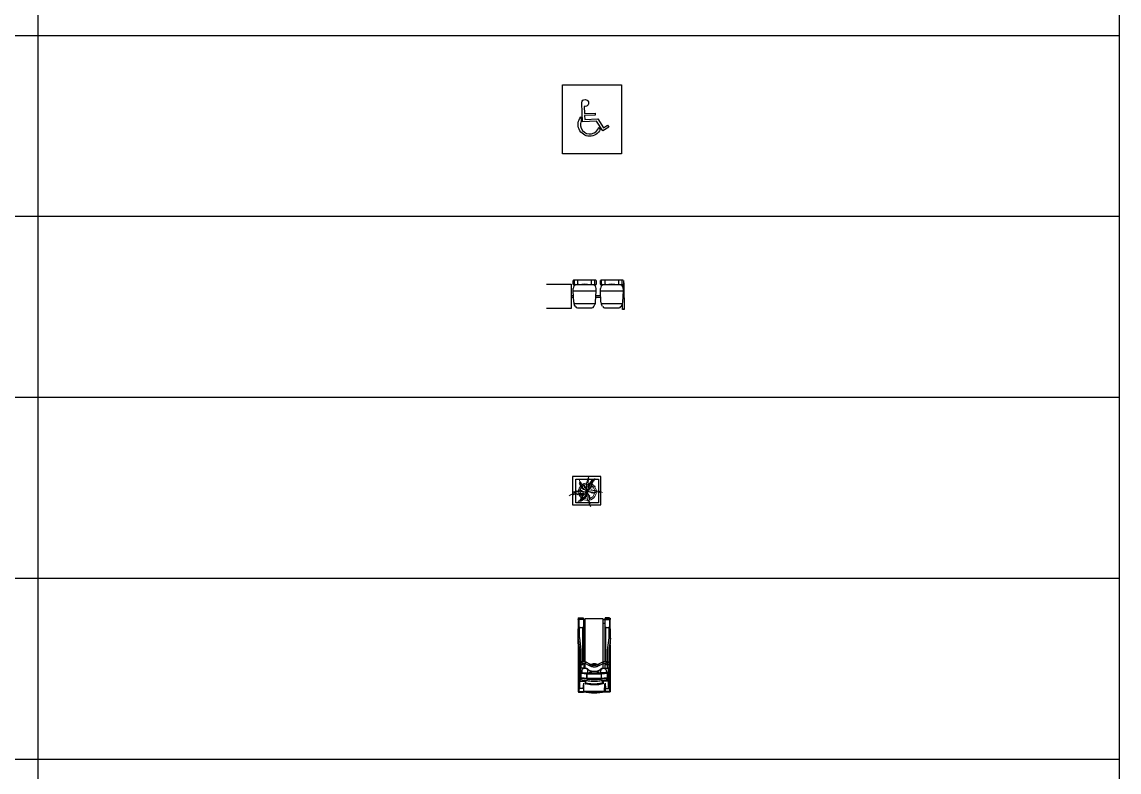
# Model space of a CAD drawing. Header units: inches. Extents: x 484217 to 497210, y -26946 to -21493.
# Drawn here: x 496188 to 497199, y -23840 to -23148 of the extents above; entities that cross this region are included whole.
import ezdxf

# ---------------------------------------------------------------- set-up
doc = ezdxf.new("R2010")
doc.units = ezdxf.units.IN
doc.header["$LTSCALE"] = 20
doc.header["$MEASUREMENT"] = 0
for name, color, linetype, lineweight in [('COL HATCH', 56, 'Continuous', 0), ('steps', 165, 'Continuous', 9), ('TREE', 94, 'Continuous', 0)]:
    doc.layers.add(name, color=color, linetype=linetype, lineweight=lineweight)
doc.layers.add('furniture', color=4, linetype='Continuous')
doc.layers.add('Treadmill Desk', color=123, linetype='Continuous')

# ---------------------------------------------------------------- blocks, each defined once
blk = doc.blocks.new('A$C72E32A15')
at = {"layer": 'COL HATCH'}
for radius in [187, 157]:
    blk.add_circle((-136, -34), radius, dxfattribs=at)
at = {"layer": 'furniture'}
for p, q in [((-374, 230), (-374, -269)), ((111, 230), (-374, 230)), ((111, -269), (111, 230)), ((-374, -269), (111, -269))]:
    blk.add_line(p, q, dxfattribs=at)
at = {"layer": 'TREE'}
for p, q in [((-297, 243), (-240, 198)), ((-166, 285), (-133, 220)), ((-165, 254), (-150, 221)), ((-310, 83), (-274, 73)), ((-283, 215), (-256, 191)), ((-278, 49), (-242, 45)), ((-271, 193), (-249, 179)), ((-258, 179), (-233, 160)), ((-254, 222), (-216, 184)), ((-251, 164), (-228, 140)), ((-246, 145), (-216, 121)), ((-240, 133), (-223, 114)), ((-240, 117), (-211, 99)), ((-239, 9), (-209, 7)), ((-235, 92), (-189, 61)), ((-235, 73), (-185, 44)), ((-233, 88), (-199, 66)), ((-230, 100), (-199, 81)), ((-225, 210), (-206, 167)), ((-220, 52), (-172, 23)), ((-211, 48), (-185, 33)), ((-209, 190), (-191, 143)), ((-201, 174), (-189, 131)), ((-187, 156), (-186, 131)), ((-176, 145), (-181, 111)), ((-181, 104), (-148, 57)), ((-170, 126), (-176, 91)), ((-176, 79), (-144, 33)), ((-173, 122), (-144, 74)), ((-167, 147), (-148, 118)), ((-160, 125), (-167, 69)), ((-159, 121), (-164, 81)), ((-163, 229), (-149, 207)), ((-157, 210), (-143, 183)), ((-157, 194), (-147, 162)), ((-146, 112), (-156, 56)), ((-140, 87), (-149, 32)), ((-143, 78), (-148, 49)), ((-96, 71), (-101, 18)), ((-96, 62), (-98, 34)), ((-84, 92), (-89, 38)), ((-34, 17), (-85, 3)), ((-68, 100), (-76, 48)), ((-70, 97), (-76, 59)), ((-43, 15), (-70, 9)), ((-15, 32), (-68, 18)), ((-59, 98), (-63, 65)), ((-10, 49), (-60, 33)), ((-48, 114), (-53, 82)), ((-13, 46), (-50, 35)), ((-13, 58), (-46, 49)), ((-35, 120), (-44, 98)), ((-27, 129), (-36, 95)), ((0, 0), (-33, -18)), ((1, 71), (-30, 61)), ((-13, 141), (-24, 113)), ((42, 9), (-22, -24)), ((16, 103), (-16, 76)), ((6, 84), (-15, 73)), ((-2, 153), (-9, 125)), ((25, 116), (-7, 82)), ((4, 170), (1, 146)), ((37, 137), (8, 104)), ((18, 189), (9, 156)), ((36, 167), (18, 120)), ((-456, -51), (-391, -21)), ((-425, -52), (-391, -38)), ((-400, -51), (-378, -37)), ((-382, -45), (-354, -32)), ((-365, -46), (-333, -37)), ((-319, -58), (-289, -40)), ((-293, -65), (-245, -38)), ((-277, -74), (-228, -43)), ((-251, -69), (-203, -40)), ((-197, -167), (-159, -123)), ((-191, -185), (-157, -141)), ((-189, -142), (-152, -100)), ((-188, -211), (-166, -184)), ((-184, -258), (-170, -228)), ((-106, -144), (-110, -92)), ((-106, -135), (-107, -107)), ((-96, -166), (-99, -112)), ((-41, -95), (-92, -79)), ((-80, -174), (-86, -122)), ((-82, -171), (-86, -133)), ((-50, -93), (-77, -85)), ((-23, -111), (-75, -95)), ((-71, -173), (-73, -140)), ((-19, -128), (-68, -110)), ((-61, -189), (-64, -157)), ((-21, -125), (-57, -112)), ((-2, -102), (-55, -55)), ((-49, -197), (-55, -174)), ((-22, -137), (-54, -126)), ((15, -23), (-53, -42)), ((-32, -211), (-53, -174)), ((-21, -223), (-49, -184)), ((-9, -150), (-39, -139)), ((-10, -93), (-37, -68)), ((2, -174), (-30, -159)), ((-3, -238), (-29, -203)), ((28, -112), (-25, -64)), ((-5, -164), (-25, -151)), ((27, -243), (-16, -216)), ((11, -190), (-15, -173)), ((20, -203), (-6, -191)), ((51, -105), (-3, -62)), ((62, -4), (-1, -32)), ((46, -105), (7, -72)), ((58, -3), (11, -25)), ((36, -212), (13, -205)), ((52, -230), (21, -214)), ((59, -96), (25, -66)), ((68, -15), (27, -35)), ((84, -102), (50, -74)), ((93, -15), (54, -34)), ((102, -96), (73, -83)), ((110, -23), (79, -32)), ((118, -98), (79, -72)), ((137, -34), (81, -35)), ((158, -38), (96, -33)), ((143, -97), (106, -79)), ((188, -49), (130, -42)), ((164, -99), (132, -78)), ((-195, -292), (-178, -272)), ((-186, -275), (-169, -249))]:
    blk.add_line(p, q, dxfattribs=at)
for centre, radius, start, end in [((-532, -82), 399, 6.8347, 54.0955), ((-516, 89), 399, 341.9764, 29.2373), ((-296, -119), 181, 27.7865, 61.2768), ((-317, -43), 181, 2.9283, 36.4186), ((-332, 284), 374, 301.6411, 348.902), ((-271, 69), 170, 322.5929, 356.0832), ((-274, -409), 399, 69.7509, 117.0118), ((-134, -215), 181, 90.7028, 124.1931), ((-528, -111), 399, 323.8925, 11.1534), ((-315, -3), 181, 316.7113, 350.2015), ((-45, -525), 499, 53.2634, 100.5243), ((215, 94), 374, 200.1156, 247.3765), ((-8, 77), 170, 221.0674, 254.5577), ((-177, -257), 226, 46.0821, 79.5724)]:
    blk.add_arc(centre, radius, start, end, dxfattribs=at)
blk = doc.blocks.new('gimnasio_08')
for p, q in [((81.8, 235.3, -116.9), (81.8, 222.6, -116.9)), ((82.5, 221.8, -116.9), (86.8, 221.7, -116.9)), ((82.8, 236.8, -116.9), (86.8, 237, -116.9)), ((83.6, 234.9, -116.9), (83.6, 222.5, -116.9)), ((86.8, 235.7, -116.9), (84.2, 235.5, -116.9)), ((111.2, 237.1, -116.9), (86.8, 237, -116.9)), ((86.8, 221.8, -116.9), (86.8, 236.9, -116.9)), ((86.8, 235.7, -116.9), (137, 235.7, -116.9)), ((86.8, 221.7, -116.9), (206.3, 221.8, -116.9)), ((87.5, 221.6, -116.9), (87.5, 217.3, -116.9)), ((98.5, 221.7, -116.9), (98.5, 217.3, -116.9)), ((109.2, 225.5, -116.9), (109.2, 232.4, -116.9)), ((110.5, 233.6, -116.9), (138.1, 233.6, -116.9)), ((138.1, 224.2, -116.9), (110.5, 224.2, -116.9)), ((111, 224.1, -116.9), (206, 224.2, -116.9)), ((139.1, 235.7, -116.9), (138.6, 233.2, -116.9)), ((138.6, 233.1, -116.9), (173.6, 228.8, -116.9)), ((139.6, 237.9, -116.9), (139.1, 235.7, -116.9)), ((139.6, 238.1, -116.9), (173.4, 233.9, -116.9)), ((287.5, 237.1, -116.9), (159, 237.1, -116.9)), ((159, 237.1, -116.9), (287.5, 237.1, -116.9)), ((159.4, 235.7, -116.9), (287.5, 235.7, -116.9)), ((281.9, 233.7, -116.9), (173.2, 234, -116.9)), ((173.7, 228.8, -116.9), (204.9, 228.8, -116.9)), ((204.9, 228.5, -116.9), (206.5, 228.5, -116.9)), ((205.6, 230.4, -116.9), (205, 228.5, -116.9)), ((205.6, 230.4, -116.9), (210.3, 230.4, -116.9)), ((205.9, 225.8, -116.9), (206.4, 226.2, -116.9)), ((206, 226, -116.9), (205.9, 225.8, -116.9)), ((205.9, 225.6, -116.9), (205.9, 225, -116.9)), ((205.9, 225, -116.9), (206, 223.8, -116.9)), ((206.2, 226.1, -116.9), (206, 226, -116.9)), ((206, 223.8, -116.9), (206.2, 222.6, -116.9)), ((206.4, 226.2, -116.9), (206.2, 226.1, -116.9)), ((206.2, 222.6, -116.9), (206.3, 221.5, -116.9)), ((206.3, 221.5, -116.9), (206.6, 220.3, -116.9)), ((210.1, 226.3, -116.9), (206.4, 226.3, -116.9)), ((206.7, 228.6, -116.9), (206.5, 228.5, -116.9)), ((206.5, 228.5, -116.9), (206.5, 226.3, -116.9)), ((206.5, 228.5, -116.9), (206.5, 228.5, -116.9)), ((206.6, 220.3, -116.9), (206.8, 219.2, -116.9)), ((207, 228.7, -116.9), (206.7, 228.6, -116.9)), ((206.8, 219.2, -116.9), (207.2, 218.1, -116.9)), ((207.4, 228.8, -116.9), (207, 228.7, -116.9)), ((207.2, 218.1, -116.9), (207.5, 217, -116.9)), ((207.8, 228.9, -116.9), (207.4, 228.8, -116.9)), ((208.2, 228.8, -116.9), (207.8, 228.9, -116.9)), ((208.7, 228.7, -116.9), (208.2, 228.8, -116.9)), ((209.1, 228.6, -116.9), (208.7, 228.7, -116.9)), ((209.3, 228.5, -116.9), (209.1, 228.6, -116.9)), ((209.4, 228.5, -116.9), (209.3, 228.5, -116.9)), ((209.4, 226.3, -116.9), (209.4, 228.5, -116.9)), ((209.4, 228.5, -116.9), (211, 228.5, -116.9)), ((209.4, 228.5, -116.9), (209.4, 228.5, -116.9)), ((210.1, 225.7, -116.9), (210, 226.2, -116.9)), ((210.1, 224.5, -116.9), (210.1, 225.7, -116.9)), ((210.3, 223.4, -116.9), (210.1, 224.5, -116.9)), ((210.1, 224.2, -116.9), (212.8, 224.2, -116.9)), ((210.4, 222.3, -116.9), (210.3, 223.4, -116.9)), ((210.4, 230.4, -116.9), (211, 228.5, -116.9)), ((210.6, 221.3, -116.9), (210.4, 222.3, -116.9)), ((210.5, 221.8, -116.9), (225.3, 221.8, -116.9)), ((210.9, 220.3, -116.9), (210.6, 221.3, -116.9)), ((211.2, 219.3, -116.9), (210.9, 220.3, -116.9)), ((211, 228.8, -116.9), (225.3, 228.8, -116.9)), ((211.5, 218.3, -116.9), (211.2, 219.3, -116.9)), ((211.8, 217.5, -116.9), (211.5, 218.3, -116.9)), ((214.7, 226, -116.9), (214.7, 233.7, -116.9)), ((225.3, 218.6, -116.9), (225.3, 218.2, -116.9)), ((225.3, 218.2, -116.9), (225.4, 217.3, -116.9)), ((225.4, 231.1, -116.9), (253.6, 231.1, -116.9)), ((225.4, 230.5, -116.9), (225.4, 218.6, -116.9)), ((233.5, 227.3, -116.9), (238.2, 227.6, -116.9)), ((238.2, 227.6, -116.9), (238.1, 227.6, -116.9)), ((238.2, 227.6, -116.9), (238.2, 227.6, -116.9)), ((238.2, 227.6, -116.9), (238.3, 227.6, -116.9)), ((238.6, 226.9, -116.9), (238.6, 225.2, -116.9)), ((238.6, 225.2, -116.9), (238.6, 211.9, -116.9)), ((239.4, 229.4, -116.9), (239.4, 154.5, -116.9)), ((251.6, 229.4, -116.9), (239.4, 229.4, -116.9)), ((239.8, 229.2, -116.9), (241.9, 213.2, -116.9)), ((252.6, 220.1, -116.9), (251.7, 229.4, -116.9)), ((253.2, 210.8, -116.9), (252.6, 220.1, -116.9)), ((252.8, 230.9, -116.9), (253.1, 230.1, -116.9)), ((253.1, 230.1, -116.9), (254, 226.7, -116.9)), ((254, 226.7, -116.9), (255, 222, -116.9)), ((255, 222, -116.9), (255.9, 217.2, -116.9)), ((257.4, 230, -116.9), (257.6, 229.2, -116.9)), ((257.6, 229.2, -116.9), (258.5, 225.8, -116.9)), ((270.6, 232.3, -116.9), (257.8, 232.3, -116.9)), ((258.5, 225.8, -116.9), (259.6, 221.3, -116.9)), ((259.6, 221.3, -116.9), (260.5, 216.6, -116.9)), ((261.7, 232.3, -116.9), (261.6, 225, -116.9)), ((261.6, 225, -116.9), (261.6, 217.7, -116.9)), ((267.2, 222.6, -116.9), (290.6, 222.6, -116.9)), ((267.3, 222.6, -116.9), (283.1, 224, -116.9)), ((290.5, 221.6, -116.9), (269.8, 221.8, -116.9)), ((283, 232.9, -116.9), (270.5, 232.2, -116.9)), ((283.1, 224, -116.9), (283, 232.9, -116.9)), ((287.5, 237.1, -116.9), (292, 237, -116.9)), ((287.5, 235.7, -116.9), (290.1, 235.6, -116.9)), ((290.6, 214.2, -116.9), (290.6, 221.7, -116.9)), ((290.7, 235, -116.9), (290.7, 223.2, -116.9)), ((291.5, 221.6, -116.9), (291.5, 216.9, -116.9)), ((292.6, 236.2, -116.9), (292.6, 222.7, -116.9)), ((85.2, 217.3, -116.9), (85.2, 166.5, -116.9)), ((207.4, 217.3, -116.9), (85.3, 217.3, -116.9)), ((207.5, 217, -116.9), (207.9, 216, -116.9)), ((207.9, 216, -116.9), (208.3, 215.2, -116.9)), ((208.3, 215.2, -116.9), (213.5, 204.3, -116.9)), ((212, 217, -116.9), (211.8, 217.5, -116.9)), ((225.1, 217.3, -116.9), (211.9, 217.3, -116.9)), ((217.3, 206.1, -116.9), (212, 217, -116.9)), ((212.3, 191.5, -116.9), (212.4, 193.6, -116.9)), ((212.5, 189.4, -116.9), (212.3, 191.5, -116.9)), ((212.4, 193.6, -116.9), (212.6, 195.7, -116.9)), ((212.8, 187.3, -116.9), (212.5, 189.4, -116.9)), ((212.6, 195.7, -116.9), (213, 197.8, -116.9)), ((212.7, 195.5, -116.9), (213.8, 195, -116.9)), ((213.8, 189, -116.9), (212.7, 188.5, -116.9)), ((213.4, 185.1, -116.9), (212.8, 187.3, -116.9)), ((213, 197.8, -116.9), (213.6, 199.8, -116.9)), ((213.4, 204.5, -116.9), (213.3, 204.6, -116.9)), ((213.4, 204.9, -116.9), (215, 202.3, -116.9)), ((213.8, 204.2, -116.9), (213.4, 204.5, -116.9)), ((213.6, 199.8, -116.9), (213.8, 200.3, -116.9)), ((214.1, 203.7, -116.9), (213.8, 204.2, -116.9)), ((214, 200.6, -116.9), (214.2, 201.2, -116.9)), ((214.4, 203.3, -116.9), (214.1, 203.7, -116.9)), ((214.1, 191.5, -116.9), (214.2, 193.6, -116.9)), ((214.3, 189.4, -116.9), (214.1, 191.5, -116.9)), ((214.2, 201.2, -116.9), (214.4, 201.7, -116.9)), ((214.2, 193.6, -116.9), (214.4, 195.7, -116.9)), ((214.6, 187.3, -116.9), (214.3, 189.4, -116.9)), ((214.5, 202.8, -116.9), (214.4, 203.3, -116.9)), ((214.4, 201.7, -116.9), (214.5, 202.3, -116.9)), ((214.4, 195.7, -116.9), (214.8, 197.8, -116.9)), ((214.5, 202.3, -116.9), (214.5, 202.8, -116.9)), ((215.2, 185.1, -116.9), (214.6, 187.3, -116.9)), ((214.8, 197.8, -116.9), (215.4, 199.8, -116.9)), ((215, 202.3, -116.9), (216.3, 199.3, -116.9)), ((215.4, 199.8, -116.9), (215.6, 200.3, -116.9)), ((216.3, 199.3, -116.9), (217.1, 196.3, -116.9)), ((217.2, 187.4, -116.9), (216.4, 184.4, -116.9)), ((217.1, 196.3, -116.9), (217.5, 193.3, -116.9)), ((217.5, 190.3, -116.9), (217.2, 187.4, -116.9)), ((218.5, 203.5, -116.9), (217.4, 205.8, -116.9)), ((217.5, 193.3, -116.9), (217.5, 190.3, -116.9)), ((218.9, 202.6, -116.9), (218.5, 203.5, -116.9)), ((219.3, 201.6, -116.9), (218.9, 202.6, -116.9)), ((219.7, 200.5, -116.9), (219.3, 201.6, -116.9)), ((220, 199.4, -116.9), (219.7, 200.5, -116.9)), ((220.3, 198.3, -116.9), (220, 199.4, -116.9)), ((220.5, 197.1, -116.9), (220.3, 198.3, -116.9)), ((220.4, 186.4, -116.9), (220.6, 187.6, -116.9)), ((220.7, 195.9, -116.9), (220.5, 197.1, -116.9)), ((220.6, 187.6, -116.9), (220.7, 188.8, -116.9)), ((220.8, 194.8, -116.9), (220.7, 195.9, -116.9)), ((220.7, 188.8, -116.9), (220.9, 189.9, -116.9)), ((220.9, 193.6, -116.9), (220.8, 194.8, -116.9)), ((220.9, 192.4, -116.9), (220.9, 193.6, -116.9)), ((220.9, 191.2, -116.9), (220.9, 192.4, -116.9)), ((220.9, 189.9, -116.9), (220.9, 191.2, -116.9)), ((225.4, 217.3, -116.9), (225.5, 216.4, -116.9)), ((225.5, 216.4, -116.9), (225.6, 215.5, -116.9)), ((225.6, 215.5, -116.9), (225.8, 214.6, -116.9)), ((225.8, 214.6, -116.9), (226, 213.8, -116.9)), ((226, 213.8, -116.9), (226.3, 213, -116.9)), ((226.3, 213, -116.9), (226.6, 212.3, -116.9)), ((226.6, 212.3, -116.9), (227, 211.6, -116.9)), ((227, 211.6, -116.9), (227.3, 210.9, -116.9)), ((227.3, 210.9, -116.9), (227.8, 210.3, -116.9)), ((227.8, 210.3, -116.9), (228.2, 209.8, -116.9)), ((228.2, 209.8, -116.9), (228.6, 209.4, -116.9)), ((228.6, 209.4, -116.9), (228.9, 209.1, -116.9)), ((228.9, 209.1, -116.9), (229.5, 208.5, -116.9)), ((229.5, 208.5, -116.9), (230.1, 207.7, -116.9)), ((230.1, 207.7, -116.9), (230.7, 206.9, -116.9)), ((230.7, 206.9, -116.9), (231.2, 206.1, -116.9)), ((231.2, 206.1, -116.9), (231.7, 205.2, -116.9)), ((231.7, 205.2, -116.9), (232.2, 204.2, -116.9)), ((232.2, 204.2, -116.9), (232.6, 203.2, -116.9)), ((232.6, 203.2, -116.9), (233, 202.2, -116.9)), ((233, 202.2, -116.9), (233.4, 201.1, -116.9)), ((233.4, 201.1, -116.9), (233.7, 200, -116.9)), ((234.3, 209.9, -116.9), (233.6, 209.9, -116.9)), ((233.7, 200, -116.9), (234, 198.8, -116.9)), ((234, 198.8, -116.9), (234.2, 197.6, -116.9)), ((234.2, 197.6, -116.9), (234.4, 196.4, -116.9)), ((234.4, 187.7, -116.9), (234.2, 186.5, -116.9)), ((238.2, 209.7, -116.9), (234.3, 209.9, -116.9)), ((234.4, 196.4, -116.9), (234.5, 195.2, -116.9)), ((234.5, 189, -116.9), (234.4, 187.7, -116.9)), ((234.5, 195.2, -116.9), (234.6, 193.9, -116.9)), ((234.6, 190.2, -116.9), (234.5, 189, -116.9)), ((234.6, 193.9, -116.9), (234.7, 192.7, -116.9)), ((234.7, 191.4, -116.9), (234.6, 190.2, -116.9)), ((234.7, 192.7, -116.9), (234.7, 191.4, -116.9)), ((236.1, 203.7, -116.9), (235.6, 202.9, -116.9)), ((235.6, 201.4, -116.9), (236.1, 200.6, -116.9)), ((235.9, 202.8, -116.9), (235.9, 201.5, -116.9)), ((238.6, 211.9, -116.9), (238.6, 210.3, -116.9)), ((241.8, 212.2, -116.9), (241.8, 171.7, -116.9)), ((253.1, 212.3, -116.9), (241.9, 212.3, -116.9)), ((253, 213.1, -116.9), (242, 213.1, -116.9)), ((253.6, 201.4, -116.9), (253.2, 210.8, -116.9)), ((253.5, 182.6, -116.9), (253.7, 192, -116.9)), ((253.7, 192, -116.9), (253.6, 201.4, -116.9)), ((255.9, 217.2, -116.9), (256.7, 212.4, -116.9)), ((256.7, 212.4, -116.9), (257.2, 208.7, -116.9)), ((257.2, 208.7, -116.9), (257.5, 205, -116.9)), ((257.5, 205, -116.9), (257.8, 201.3, -116.9)), ((257.8, 201.3, -116.9), (258, 197.5, -116.9)), ((258, 187.8, -116.9), (257.8, 182.9, -116.9)), ((258, 197.5, -116.9), (258.1, 192.7, -116.9)), ((258.1, 192.7, -116.9), (258, 187.8, -116.9)), ((260.5, 216.6, -116.9), (261.3, 211.9, -116.9)), ((261, 215.9, -116.9), (260.7, 215.9, -116.9)), ((262.5, 215.9, -116.9), (261, 215.9, -116.9)), ((261.3, 211.9, -116.9), (261.7, 208.3, -116.9)), ((261.6, 217.7, -116.9), (269.5, 217.5, -116.9)), ((261.7, 208.3, -116.9), (262.1, 204.7, -116.9)), ((262.1, 204.7, -116.9), (262.4, 201.1, -116.9)), ((262.4, 201.1, -116.9), (262.6, 197.4, -116.9)), ((262.6, 187.9, -116.9), (262.4, 183.2, -116.9)), ((264.1, 215.9, -116.9), (262.5, 215.9, -116.9)), ((262.6, 197.4, -116.9), (262.7, 192.7, -116.9)), ((262.7, 192.7, -116.9), (262.6, 187.9, -116.9)), ((265.7, 215.9, -116.9), (264.1, 215.9, -116.9)), ((267, 215.9, -116.9), (265.7, 215.9, -116.9)), ((267.5, 215.9, -116.9), (267.2, 215.9, -116.9)), ((267.2, 215.9, -116.9), (267.2, 215.7, -116.9)), ((267.2, 215.7, -116.9), (268.1, 211.9, -116.9)), ((268.3, 216.2, -116.9), (267.5, 215.9, -116.9)), ((268.1, 211.9, -116.9), (268.8, 208, -116.9)), ((268.9, 216.6, -116.9), (268.3, 216.2, -116.9)), ((268.8, 208, -116.9), (269.4, 204, -116.9)), ((269.1, 217, -116.9), (268.9, 216.6, -116.9)), ((269.3, 217.4, -116.9), (269.1, 217, -116.9)), ((269.4, 204, -116.9), (269.8, 200, -116.9)), ((270, 187.1, -116.9), (269.6, 182.3, -116.9)), ((269.7, 217.3, -116.9), (269.7, 217.1, -116.9)), ((269.7, 217.1, -116.9), (270.5, 213, -116.9)), ((269.8, 200, -116.9), (270, 196, -116.9)), ((270, 196, -116.9), (270.1, 191.9, -116.9)), ((270.1, 191.9, -116.9), (270, 187.1, -116.9)), ((270.5, 213, -116.9), (271.2, 208.9, -116.9)), ((271.2, 208.9, -116.9), (271.8, 204.7, -116.9)), ((271.8, 204.7, -116.9), (272.2, 200.4, -116.9)), ((272.2, 200.4, -116.9), (272.5, 196.1, -116.9)), ((272.6, 191.8, -116.9), (272.4, 186.7, -116.9)), ((272.5, 196.1, -116.9), (272.6, 191.8, -116.9)), ((290.7, 206.7, -116.9), (290.6, 214.2, -116.9)), ((290.7, 199.2, -116.9), (290.7, 206.7, -116.9)), ((290.7, 191.6, -116.9), (290.7, 199.2, -116.9)), ((290.7, 184.3, -116.9), (290.7, 191.6, -116.9)), ((291.5, 216.9, -116.9), (291.5, 212.2, -116.9)), ((291.5, 212.2, -116.9), (291.6, 207.5, -116.9)), ((291.6, 207.5, -116.9), (291.6, 202.8, -116.9)), ((291.6, 202.8, -116.9), (291.6, 197.7, -116.9)), ((291.6, 197.7, -116.9), (291.6, 192.7, -116.9)), ((291.6, 192.7, -116.9), (291.6, 187.7, -116.9)), ((291.6, 187.7, -116.9), (291.6, 182.6, -116.9)), ((81.9, 147.5, -116.9), (81.8, 161.1, -116.9)), ((82.6, 161.8, -116.9), (86.6, 161.9, -116.9)), ((83.6, 148.8, -116.9), (83.6, 161.2, -116.9)), ((207.3, 166.5, -116.9), (85.3, 166.5, -116.9)), ((86.5, 166.3, -116.9), (86.5, 162, -116.9)), ((86.9, 162, -116.9), (206.2, 162.1, -116.9)), ((86.9, 161.9, -116.9), (86.9, 146.6, -116.9)), ((98.5, 166.5, -116.9), (98.5, 162, -116.9)), ((109.2, 151.8, -116.9), (109.2, 158.7, -116.9)), ((110.5, 160, -116.9), (138.1, 160, -116.9)), ((206, 160, -116.9), (111.1, 160, -116.9)), ((206, 160.5, -116.9), (205.9, 159.3, -116.9)), ((205.9, 159.3, -116.9), (205.9, 158.5, -116.9)), ((206.2, 157.9, -116.9), (205.9, 158.5, -116.9)), ((205.9, 158.5, -116.9), (205.9, 158.3, -116.9)), ((205.9, 158.3, -116.9), (206, 158.1, -116.9)), ((206.2, 161.7, -116.9), (206, 160.5, -116.9)), ((206, 158.1, -116.9), (206.2, 157.9, -116.9)), ((206.4, 162.9, -116.9), (206.2, 161.7, -116.9)), ((209.5, 157.8, -116.9), (206.2, 157.8, -116.9)), ((206.6, 164, -116.9), (206.4, 162.9, -116.9)), ((206.5, 157.7, -116.9), (206.5, 155.5, -116.9)), ((206.9, 165.1, -116.9), (206.6, 164, -116.9)), ((207.2, 166.2, -116.9), (206.9, 165.1, -116.9)), ((207.6, 167.3, -116.9), (207.2, 166.2, -116.9)), ((208, 168.3, -116.9), (207.6, 167.3, -116.9)), ((208.3, 168.8, -116.9), (208, 168.3, -116.9)), ((213.5, 179.7, -116.9), (208.3, 168.8, -116.9)), ((209.3, 155.5, -116.9), (209.3, 157.7, -116.9)), ((210, 158.2, -116.9), (209.5, 157.8, -116.9)), ((209.5, 157.8, -116.9), (209.7, 157.8, -116.9)), ((209.7, 157.8, -116.9), (209.9, 158, -116.9)), ((209.9, 158, -116.9), (210, 158.2, -116.9)), ((210, 158.8, -116.9), (210.1, 159.8, -116.9)), ((210, 158.4, -116.9), (210, 158.8, -116.9)), ((210.1, 159.8, -116.9), (210.2, 160.9, -116.9)), ((212.8, 160, -116.9), (210.1, 160, -116.9)), ((210.2, 160.9, -116.9), (210.4, 161.9, -116.9)), ((210.4, 161.9, -116.9), (210.6, 162.9, -116.9)), ((210.4, 162.1, -116.9), (224.9, 162.1, -116.9)), ((210.6, 162.9, -116.9), (210.8, 163.9, -116.9)), ((210.8, 163.9, -116.9), (211.1, 164.8, -116.9)), ((211.1, 164.8, -116.9), (211.4, 165.7, -116.9)), ((211.4, 165.7, -116.9), (211.8, 166.5, -116.9)), ((211.8, 166.5, -116.9), (212, 167, -116.9)), ((225.1, 166.5, -116.9), (211.8, 166.5, -116.9)), ((212, 167, -116.9), (217.3, 177.9, -116.9)), ((213.4, 179.5, -116.9), (213.2, 179.4, -116.9)), ((214, 183.3, -116.9), (213.4, 185.1, -116.9)), ((213.8, 179.8, -116.9), (213.4, 179.5, -116.9)), ((214.1, 180.3, -116.9), (213.8, 179.8, -116.9)), ((213.9, 183.4, -116.9), (214.2, 182.8, -116.9)), ((214.3, 180.7, -116.9), (214.1, 180.3, -116.9)), ((214.2, 182.8, -116.9), (214.4, 182.3, -116.9)), ((214.4, 181.2, -116.9), (214.3, 180.7, -116.9)), ((214.4, 182.3, -116.9), (214.5, 181.7, -116.9)), ((214.5, 181.7, -116.9), (214.4, 181.2, -116.9)), ((214.7, 150.2, -116.9), (214.7, 158.1, -116.9)), ((215.2, 181.6, -116.9), (214.8, 180.8, -116.9)), ((215.9, 183.3, -116.9), (215.2, 185.1, -116.9)), ((216.4, 184.4, -116.9), (215.2, 181.6, -116.9)), ((217.4, 178.2, -116.9), (218.5, 180.5, -116.9)), ((218.5, 180.5, -116.9), (218.7, 181, -116.9)), ((218.7, 181, -116.9), (219.2, 182, -116.9)), ((219.2, 182, -116.9), (219.5, 183.1, -116.9)), ((219.5, 183.1, -116.9), (219.9, 184.2, -116.9)), ((219.9, 184.2, -116.9), (220.2, 185.3, -116.9)), ((220.2, 185.3, -116.9), (220.4, 186.4, -116.9)), ((225.4, 166.9, -116.9), (225.3, 166, -116.9)), ((225.3, 166, -116.9), (225.3, 165.3, -116.9)), ((225.3, 165.3, -116.9), (225.3, 153.5, -116.9)), ((225.5, 167.8, -116.9), (225.4, 166.9, -116.9)), ((225.6, 168.6, -116.9), (225.5, 167.8, -116.9)), ((225.8, 169.5, -116.9), (225.6, 168.6, -116.9)), ((226, 170.3, -116.9), (225.8, 169.5, -116.9)), ((226.3, 171.1, -116.9), (226, 170.3, -116.9)), ((226.6, 171.8, -116.9), (226.3, 171.1, -116.9)), ((227, 172.5, -116.9), (226.6, 171.8, -116.9)), ((227.4, 173.2, -116.9), (227, 172.5, -116.9)), ((227.8, 173.7, -116.9), (227.4, 173.2, -116.9)), ((228.3, 174.2, -116.9), (227.8, 173.7, -116.9)), ((228.5, 174.5, -116.9), (228.3, 174.2, -116.9)), ((229, 174.9, -116.9), (228.5, 174.5, -116.9)), ((229.6, 175.6, -116.9), (229, 174.9, -116.9)), ((230.2, 176.3, -116.9), (229.6, 175.6, -116.9)), ((230.7, 177.1, -116.9), (230.2, 176.3, -116.9)), ((231.3, 178, -116.9), (230.7, 177.1, -116.9)), ((231.8, 178.9, -116.9), (231.3, 178, -116.9)), ((232.2, 179.9, -116.9), (231.8, 178.9, -116.9)), ((232.7, 180.9, -116.9), (232.2, 179.9, -116.9)), ((233.1, 181.9, -116.9), (232.7, 180.9, -116.9)), ((233.4, 183, -116.9), (233.1, 181.9, -116.9)), ((233.7, 184.2, -116.9), (233.4, 183, -116.9)), ((238.2, 174.3, -116.9), (233.5, 174.3, -116.9)), ((233.6, 156.8, -116.9), (238.5, 156.8, -116.9)), ((234, 185.3, -116.9), (233.7, 184.2, -116.9)), ((234.2, 186.5, -116.9), (234, 185.3, -116.9)), ((235.1, 183.5, -116.9), (235.1, 180.1, -116.9)), ((236.4, 183.5, -116.9), (235.2, 183.6, -116.9)), ((235.2, 179.9, -116.9), (236.5, 179.9, -116.9)), ((237.3, 179.5, -116.9), (235.6, 179.5, -116.9)), ((237.2, 184.1, -116.9), (235.8, 184.1, -116.9)), ((236.5, 179.9, -116.9), (236.5, 183.5, -116.9)), ((237.5, 184.1, -116.9), (237.5, 179.6, -116.9)), ((238.6, 157, -116.9), (238.6, 173.6, -116.9)), ((241.8, 170.7, -116.9), (239.7, 154.7, -116.9)), ((253.1, 171.6, -116.9), (241.8, 171.6, -116.9)), ((253, 170.8, -116.9), (241.8, 170.8, -116.9)), ((251.7, 154.5, -116.9), (252.6, 163.8, -116.9)), ((252.6, 163.8, -116.9), (253.2, 173.2, -116.9)), ((254.1, 158.1, -116.9), (252.8, 153, -116.9)), ((253.2, 173.2, -116.9), (253.5, 182.6, -116.9)), ((255.3, 163.3, -116.9), (254.1, 158.1, -116.9)), ((256.2, 168.6, -116.9), (255.3, 163.3, -116.9)), ((256.8, 172.1, -116.9), (256.2, 168.6, -116.9)), ((257.2, 175.7, -116.9), (256.8, 172.1, -116.9)), ((257.5, 179.3, -116.9), (257.2, 175.7, -116.9)), ((258.7, 158.9, -116.9), (257.4, 153.9, -116.9)), ((257.8, 182.9, -116.9), (257.5, 179.3, -116.9)), ((259.9, 164, -116.9), (258.7, 158.9, -116.9)), ((260.8, 169.2, -116.9), (259.9, 164, -116.9)), ((261, 168, -116.9), (260.6, 168, -116.9)), ((261.3, 172.6, -116.9), (260.8, 169.2, -116.9)), ((262.5, 168, -116.9), (261, 168, -116.9)), ((261.8, 176.1, -116.9), (261.3, 172.6, -116.9)), ((261.7, 158.8, -116.9), (261.6, 166.2, -116.9)), ((261.7, 166.4, -116.9), (269.5, 166.3, -116.9)), ((261.7, 151.5, -116.9), (261.7, 158.8, -116.9)), ((262.1, 179.6, -116.9), (261.8, 176.1, -116.9)), ((262.4, 183.2, -116.9), (262.1, 179.6, -116.9)), ((264.1, 168, -116.9), (262.5, 168, -116.9)), ((265.7, 168, -116.9), (264.1, 168, -116.9)), ((267.1, 168, -116.9), (265.7, 168, -116.9)), ((267.1, 161.2, -116.9), (283.1, 159.9, -116.9)), ((268.2, 172.7, -116.9), (267.2, 168, -116.9)), ((267.5, 167.9, -116.9), (267.2, 168, -116.9)), ((267.2, 161.3, -116.9), (290.5, 161.4, -116.9)), ((268.3, 167.7, -116.9), (267.5, 167.9, -116.9)), ((269, 177.4, -116.9), (268.2, 172.7, -116.9)), ((268.9, 167.3, -116.9), (268.3, 167.7, -116.9)), ((269.2, 166.9, -116.9), (268.9, 167.3, -116.9)), ((269.6, 182.3, -116.9), (269, 177.4, -116.9)), ((269.3, 166.4, -116.9), (269.2, 166.9, -116.9)), ((270.7, 171.4, -116.9), (269.7, 166.4, -116.9)), ((291.4, 162.2, -116.9), (269.9, 162.1, -116.9)), ((271.5, 176.5, -116.9), (270.7, 171.4, -116.9)), ((272.1, 181.6, -116.9), (271.5, 176.5, -116.9)), ((272.4, 186.7, -116.9), (272.1, 181.6, -116.9)), ((283.1, 159.9, -116.9), (283.1, 151, -116.9)), ((290.6, 162.2, -116.9), (290.7, 169.5, -116.9)), ((290.7, 176.9, -116.9), (290.7, 184.3, -116.9)), ((290.7, 169.5, -116.9), (290.7, 176.9, -116.9)), ((290.8, 148.9, -116.9), (290.8, 160.7, -116.9)), ((291.6, 172.5, -116.9), (291.5, 167.4, -116.9)), ((291.5, 167.4, -116.9), (291.5, 162.3, -116.9)), ((291.6, 182.6, -116.9), (291.6, 177.5, -116.9)), ((291.6, 177.5, -116.9), (291.6, 172.5, -116.9)), ((292.6, 147.4, -116.9), (292.6, 161.2, -116.9)), ((86.9, 146.7, -116.9), (82.8, 146.9, -116.9)), ((86.9, 148.1, -116.9), (84.2, 148.2, -116.9)), ((86.9, 148.1, -116.9), (137, 148.1, -116.9)), ((86.9, 146.7, -116.9), (111.2, 146.7, -116.9)), ((138.1, 150.6, -116.9), (110.5, 150.6, -116.9)), ((172.5, 155.2, -116.9), (138.5, 150.9, -116.9)), ((138.5, 150.9, -116.9), (138.6, 150.9, -116.9)), ((139.5, 146.2, -116.9), (138.5, 150.9, -116.9)), ((139.2, 145.9, -116.9), (173.2, 150.1, -116.9)), ((157.1, 148.1, -116.9), (287.5, 148.1, -116.9)), ((159, 146.7, -116.9), (287.5, 146.8, -116.9)), ((159.1, 146.7, -116.9), (292, 146.8, -116.9)), ((204.7, 155.2, -116.9), (172.6, 155.2, -116.9)), ((173.2, 150.1, -116.9), (281.9, 150, -116.9)), ((204.7, 155.5, -116.9), (205.5, 153.6, -116.9)), ((206.5, 155.5, -116.9), (204.9, 155.5, -116.9)), ((210.3, 153.6, -116.9), (205.5, 153.6, -116.9)), ((206.5, 155.5, -116.9), (206.5, 155.5, -116.9)), ((206.7, 155.4, -116.9), (206.5, 155.5, -116.9)), ((207, 155.3, -116.9), (206.7, 155.4, -116.9)), ((207.4, 155.2, -116.9), (207, 155.3, -116.9)), ((207.8, 155.2, -116.9), (207.4, 155.2, -116.9)), ((208.3, 155.2, -116.9), (207.8, 155.2, -116.9)), ((208.7, 155.3, -116.9), (208.3, 155.2, -116.9)), ((209.1, 155.4, -116.9), (208.7, 155.3, -116.9)), ((209.3, 155.5, -116.9), (209.1, 155.4, -116.9)), ((210.9, 155.5, -116.9), (209.3, 155.5, -116.9)), ((209.3, 155.5, -116.9), (209.3, 155.5, -116.9)), ((209.3, 155.5, -116.9), (209.3, 155.5, -116.9)), ((211.2, 155.5, -116.9), (210.4, 153.6, -116.9)), ((225.3, 155.2, -116.9), (211, 155.2, -116.9)), ((225.9, 152.8, -116.9), (253.5, 152.8, -116.9)), ((251.5, 154.5, -116.9), (239.4, 154.5, -116.9)), ((270.4, 151.6, -116.9), (257.6, 151.5, -116.9)), ((283.1, 151, -116.9), (270.6, 151.6, -116.9)), ((287.5, 148.1, -116.9), (290.2, 148.3, -116.9))]:
    blk.add_line(p, q)
for centre, radius, start, end in [((82.5, 222.5, -116.9), 0.653, 179.7904, 200.9155), ((82.6, 236.1, -116.9), 0.653, 159.0845, 180.2096), ((82.5, 222.5, -116.9), 0.635, 200.8806, 222.407), ((82.5, 236.1, -116.9), 0.635, 137.593, 159.1194), ((82.4, 222.4, -116.9), 0.611, 222.4064, 244.4836), ((82.5, 236.1, -116.9), 0.611, 115.5164, 137.5936), ((82.4, 222.4, -116.9), 0.595, 244.5221, 266.9953), ((82.5, 236.1, -116.9), 0.595, 93.0047, 115.4779), ((84.3, 234.9, -116.9), 0.653, 157.049, 177.38), ((84.3, 222.5, -116.9), 0.653, 179.7904, 200.9155), ((84.2, 222.5, -116.9), 0.635, 200.8806, 222.407), ((84.3, 234.9, -116.9), 0.666, 137.0416, 157.1078), ((84.3, 234.9, -116.9), 0.655, 116.8126, 137.1015), ((84.2, 222.5, -116.9), 0.611, 222.4064, 244.4836), ((84.2, 234.9, -116.9), 0.626, 95.941, 116.8485), ((84.2, 222.4, -116.9), 0.595, 244.5221, 266.9953), ((110.5, 232.4, -116.9), 1.27, 90, 180), ((110.5, 225.5, -116.9), 1.27, 180, 270), ((111.9, 236.3, -116.9), 1.45, 64.9319, 147.0868), ((112, 238, -116.9), 1.61, 213.5496, 296.1893), ((120.7, 172.5, -116.9), 65.6, 92.5927, 97.1714), ((121.6, 312.2, -116.9), 76.2, 263.2757, 267.6605), ((130.5, 4, -116.9), 234.4, 91.2278, 93.14), ((131.6, 497.1, -116.9), 261.4, 267.1406, 269.0228), ((134.6, -151.6, -116.9), 390.1, 89.9733, 91.3275), ((134.7, 640.4, -116.9), 404.7, 268.9237, 270.3231), ((134.9, -151.6, -116.9), 390.1, 88.6725, 90.0267), ((139.5, 235.6, -116.9), 2.54, 97.456, 177.427), ((139.5, 235.6, -116.9), 2.54, 177.427, 248.5011), ((138.9, 4, -116.9), 234.4, 86.86, 88.7722), ((148.8, 172.5, -116.9), 65.6, 82.8286, 87.4073), ((152.4, 268.4, -116.9), 32.2, 273.8734, 279.5381), ((157.6, 236.3, -116.9), 1.45, 32.9132, 115.0681), ((158, 237.5, -116.9), 0.906, 250.8103, 330.4027), ((212.8, 226, -116.9), 1.89, 270.0232, 0.0231), ((228.3, 231.4, -116.9), 3, 157.4494, 174.7934), ((228.4, 231.4, -116.9), 3.13, 174.5971, 191.4407), ((227.9, 231.6, -116.9), 2.54, 138.2471, 157.6348), ((227.5, 231.9, -116.9), 2.02, 115.7466, 138.3292), ((235.9, 218.6, -116.9), 9.81, 159.2297, 180.1028), ((235.9, 218.5, -116.9), 9.81, 179.8956, 200.8816), ((227.3, 232.2, -116.9), 1.7, 90.1943, 115.5341), ((234.9, 218.9, -116.9), 8.8, 136.9717, 159.4063), ((234, 219.8, -116.9), 7.51, 112.0677, 137.0143), ((233.7, 220.5, -116.9), 6.74, 85.0584, 111.8529), ((238.1, 227.3, -116.9), 0.224, 89.972, 92.6896), ((238.2, 227.3, -116.9), 0.267, 53.304, 87.6446), ((238.2, 227.3, -116.9), 0.233, 88.7243, 92.6898), ((238.2, 227.3, -116.9), 0.245, 60.03, 89.3493), ((238.1, 227.1, -116.9), 0.459, 29.1622, 53.1566), ((237.8, 227, -116.9), 0.789, 13.0972, 29.7986), ((237.6, 226.9, -116.9), 1.06, 359.81, 13.5297), ((256.7, 231.3, -116.9), 2.96, 161.443, 180.1182), ((256.7, 231.3, -116.9), 2.96, 179.8818, 198.557), ((256.3, 231.5, -116.9), 2.57, 141.1296, 161.6689), ((256.3, 231.2, -116.9), 2.57, 198.3311, 218.8704), ((255.9, 231.8, -116.9), 2.05, 117.3759, 141.2485), ((255.9, 230.9, -116.9), 2.05, 218.7515, 242.6241), ((255.7, 232.1, -116.9), 1.71, 90.243, 117.156), ((255.7, 230.6, -116.9), 1.71, 242.844, 269.757), ((255.7, 232.1, -116.9), 1.71, 62.844, 89.757), ((255.7, 230.6, -116.9), 1.71, 270.243, 297.156), ((255.6, 231.8, -116.9), 2.05, 38.7515, 62.6241), ((255.6, 230.9, -116.9), 2.05, 297.3759, 321.2485), ((255.2, 231.5, -116.9), 2.57, 18.3311, 38.8704), ((255.2, 231.2, -116.9), 2.57, 321.1296, 341.6689), ((254.8, 231.3, -116.9), 2.96, 359.8818, 18.557), ((254.8, 231.3, -116.9), 2.96, 341.443, 0.1182), ((281.8, 232.2, -116.9), 1.54, 73.2482, 90.2173), ((281.9, 232.5, -116.9), 1.23, 53.8554, 73.5417), ((282.1, 232.7, -116.9), 0.887, 29.5578, 54.0472), ((282.3, 232.8, -116.9), 0.693, 0.3381, 29.1935), ((290.1, 235, -116.9), 0.626, 63.1985, 84.1059), ((290.1, 235, -116.9), 0.655, 42.9454, 63.2343), ((290.1, 235, -116.9), 0.666, 22.9392, 43.0054), ((290.5, 221.5, -116.9), 0.945, 65.1372, 86.4738), ((290.6, 215.9, -116.9), 5.74, 86.0607, 90.1715), ((290.1, 235, -116.9), 0.653, 2.667, 22.998), ((290.5, 221.5, -116.9), 0.961, 44.0321, 65.1324), ((290.8, 219, -116.9), 2.69, 79.7007, 86.595), ((290.5, 221.5, -116.9), 0.975, 23.1522, 44.0433), ((291.3, 221.2, -116.9), 0.369, 57.675, 85.3148), ((290.5, 221.5, -116.9), 0.98, 2.3588, 23.173), ((291.9, 236.3, -116.9), 0.626, 63.1985, 84.1059), ((291.9, 236.2, -116.9), 0.655, 42.9454, 63.2343), ((291.9, 236.2, -116.9), 0.666, 22.9392, 43.0054), ((291.9, 236.2, -116.9), 0.653, 2.667, 22.998), ((84.1, 192.3, -116.9), 210.6, 351.5188, 8.3335), ((208.9, 215.5, -116.9), 0.677, 166.247, 204.1203), ((209.6, 215.3, -116.9), 1.35, 142.2957, 166.2719), ((210.6, 214.6, -116.9), 2.6, 127.7357, 143.174), ((211.3, 213.8, -116.9), 3.68, 115.983, 128.2097), ((211.3, 213.7, -116.9), 3.73, 104.2036, 116.3178), ((211.1, 214.7, -116.9), 2.71, 89.6403, 104.6552), ((211.1, 216, -116.9), 1.44, 67.4961, 90.4849), ((211.4, 216.7, -116.9), 0.706, 30.8859, 67.7541), ((211.5, 216.8, -116.9), 0.575, 25.6873, 29.1733), ((241.5, 192, -116.9), 28.9, 173.1573, 186.7998), ((214.1, 204.6, -116.9), 0.587, 205.778, 220.9722), ((215.1, 204.3, -116.9), 1.57, 137.2984, 159.832), ((214.3, 204.5, -116.9), 0.724, 159.1967, 196.9376), ((216.1, 203.4, -116.9), 2.9, 123.2877, 138.2097), ((216.6, 202.7, -116.9), 3.7, 111.0944, 123.7671), ((216.4, 203.2, -116.9), 3.23, 97.6333, 111.525), ((216.3, 204.5, -116.9), 1.93, 78.7517, 98.3859), ((216.5, 205.5, -116.9), 0.882, 46.6718, 79.8113), ((216.7, 205.7, -116.9), 0.583, 32.5658, 44.5854), ((216.7, 205.8, -116.9), 0.587, 10.3867, 25.581), ((234.9, 218.1, -116.9), 8.79, 200.7026, 223.2735), ((234, 217.3, -116.9), 7.49, 223.2326, 248.3439), ((233.7, 216.6, -116.9), 6.74, 248.5661, 275.5156), ((236.6, 203.3, -116.9), 0.779, 54.0623, 88.9143), ((236.6, 201, -116.9), 0.779, 271.0428, 305.8948), ((236.3, 202.8, -116.9), 1.33, 29.4531, 53.8559), ((236.3, 201.4, -116.9), 1.33, 306.1011, 330.504), ((235.5, 202.3, -116.9), 2.31, 13.2017, 30.1058), ((235.5, 201.9, -116.9), 2.31, 329.8512, 346.7553), ((234.7, 202.1, -116.9), 3.11, 359.8057, 13.6468), ((234.7, 202.1, -116.9), 3.11, 346.3103, 0.1513), ((238.2, 209.9, -116.9), 0.257, 271.1891, 307.5535), ((238.1, 210.1, -116.9), 0.457, 307.692, 332.5692), ((237.8, 210.2, -116.9), 0.795, 331.827, 348.9824), ((82.4, 161.1, -116.9), 0.635, 93.0217, 180.0252), ((84.3, 161.2, -116.9), 0.653, 159.1314, 180.2565), ((84.3, 161.3, -116.9), 0.635, 137.64, 159.1663), ((84.2, 161.3, -116.9), 0.611, 115.5633, 137.6406), ((84.2, 161.3, -116.9), 0.595, 93.0516, 115.5248), ((110.5, 158.7, -116.9), 1.27, 90, 180), ((208.9, 168.5, -116.9), 0.677, 155.8368, 193.7101), ((209.6, 168.7, -116.9), 1.35, 193.6852, 217.6613), ((210.6, 169.4, -116.9), 2.6, 216.7831, 232.2214), ((211.3, 170.2, -116.9), 3.68, 231.7474, 243.974), ((211.3, 170.3, -116.9), 3.73, 243.6393, 255.7535), ((211.1, 169.3, -116.9), 2.71, 255.3019, 270.3167), ((211.1, 168, -116.9), 1.44, 269.4722, 292.461), ((211.4, 167.3, -116.9), 0.706, 292.203, 329.0711), ((211.5, 167.3, -116.9), 0.575, 330.7837, 334.2697), ((212.8, 158.1, -116.9), 1.89, 0.0098, 90.0245), ((214.2, 179.4, -116.9), 0.676, 155.8023, 193.4015), ((214.8, 179.6, -116.9), 1.34, 193.3973, 217.3169), ((214.2, 179.5, -116.9), 0.575, 161.11, 169.628), ((215.8, 180.3, -116.9), 2.58, 216.4547, 231.8705), ((216.5, 181.2, -116.9), 3.66, 231.4019, 243.5647), ((216.6, 181.2, -116.9), 3.76, 243.2386, 255.1961), ((216.3, 180.3, -116.9), 2.78, 254.7677, 269.4137), ((216.3, 179.1, -116.9), 1.45, 268.6253, 290.6535), ((216.3, 179, -116.9), 1.46, 268.3481, 292.7156), ((216.6, 178.4, -116.9), 0.706, 290.2439, 325.7329), ((216.6, 178.2, -116.9), 0.691, 292.5118, 332.4436), ((235.2, 165.5, -116.9), 9.81, 159.2297, 180.1028), ((235.2, 165.5, -116.9), 9.81, 179.8956, 200.8816), ((234.3, 165.9, -116.9), 8.8, 136.9717, 159.4063), ((234.3, 165.1, -116.9), 8.79, 200.7026, 223.2735), ((233.4, 166.8, -116.9), 7.51, 112.0677, 137.0143), ((233.4, 164.2, -116.9), 7.49, 223.2326, 248.3439), ((233.1, 167.5, -116.9), 6.74, 85.0584, 111.8529), ((233.1, 163.5, -116.9), 6.74, 248.5661, 275.5156), ((235.6, 179.9, -116.9), 0.356, 180.0237, 268.759), ((235.8, 183.6, -116.9), 0.54, 97.4365, 186.1718), ((238.2, 174, -116.9), 0.267, 53.304, 87.6446), ((238.1, 173.8, -116.9), 0.459, 29.1622, 53.1566), ((237.8, 173.7, -116.9), 0.789, 13.0972, 29.7986), ((237.5, 173.6, -116.9), 1.06, 359.81, 13.5297), ((290.6, 162.3, -116.9), 0.945, 273.5732, 294.9098), ((290.5, 162.4, -116.9), 0.961, 294.9145, 316.0148), ((290.5, 162.4, -116.9), 0.975, 316.0037, 336.8948), ((290.5, 162.4, -116.9), 0.98, 336.874, 357.6882), ((82.5, 147.5, -116.9), 0.635, 179.9748, 266.9783), ((84.3, 148.8, -116.9), 0.653, 182.667, 202.998), ((84.3, 148.8, -116.9), 0.666, 202.9392, 223.0054), ((84.3, 148.8, -116.9), 0.655, 222.9454, 243.2343), ((84.3, 148.8, -116.9), 0.626, 243.1985, 264.1059), ((110.5, 151.8, -116.9), 1.27, 180, 270), ((112, 145.7, -116.9), 1.61, 63.8107, 146.4504), ((111.9, 147.4, -116.9), 1.45, 212.9132, 295.0681), ((120.7, 211.2, -116.9), 65.6, 262.8286, 267.4073), ((121.6, 71.5, -116.9), 76.2, 92.3395, 96.7243), ((130.5, 379.7, -116.9), 234.4, 266.86, 268.7722), ((131.6, -113.4, -116.9), 261.4, 90.9772, 92.8594), ((134.6, 535.3, -116.9), 390.1, 268.6725, 270.0267), ((134.7, -256.7, -116.9), 404.7, 89.6769, 91.0763), ((134.9, 535.3, -116.9), 390.1, 269.9733, 271.3275), ((139.5, 148.5, -116.9), 2.54, 111.456, 262.5011), ((138.9, 379.7, -116.9), 234.4, 271.2278, 273.14), ((148.8, 211.2, -116.9), 65.6, 272.5927, 277.1714), ((152.4, 115.3, -116.9), 32.2, 80.4619, 86.1266), ((157.6, 147.4, -116.9), 1.45, 244.9319, 327.0868), ((158, 146.2, -116.9), 0.906, 29.5973, 109.1897), ((228.4, 152.6, -116.9), 3.14, 169.4967, 186.1308), ((228.3, 152.6, -116.9), 2.99, 185.9413, 203.1354), ((227.8, 152.4, -116.9), 2.52, 202.9575, 222.1986), ((227.5, 152.1, -116.9), 2.01, 222.1234, 244.5023), ((227.3, 151.8, -116.9), 1.7, 244.7114, 269.7697), ((256.6, 152.6, -116.9), 2.99, 156.0733, 175.9326), ((256.7, 152.6, -116.9), 3.11, 175.6394, 194.9778), ((256.3, 152.5, -116.9), 2.72, 194.6885, 215.8436), ((256.1, 152.8, -116.9), 2.5, 137.1435, 156.1999), ((255.8, 152.1, -116.9), 2.12, 215.656, 240.6419), ((255.8, 153.2, -116.9), 2, 115.0885, 137.2103), ((255.6, 151.8, -116.9), 1.72, 240.8859, 269.6643), ((255.6, 153.5, -116.9), 1.7, 90.1784, 114.8836), ((255.6, 153.4, -116.9), 1.72, 59.9116, 89.6328), ((255.6, 151.8, -116.9), 1.72, 270.3242, 300.0454), ((255.4, 153.1, -116.9), 2.15, 34.0439, 59.663), ((255.4, 152.2, -116.9), 2.15, 300.2941, 325.9132), ((254.9, 152.7, -116.9), 2.73, 16.3087, 34.3669), ((254.9, 152.5, -116.9), 2.73, 325.5901, 343.6484), ((254.6, 152.6, -116.9), 3.09, 359.8871, 16.4888), ((254.6, 152.6, -116.9), 3.09, 343.4683, 0.0699), ((281.8, 151.7, -116.9), 1.65, 269.8296, 286.7988), ((281.9, 151.4, -116.9), 1.32, 286.5052, 306.1916), ((282.2, 151.1, -116.9), 0.955, 305.9997, 330.4892), ((282.3, 151, -116.9), 0.746, 330.8534, 359.7088), ((290.1, 148.9, -116.9), 0.626, 275.941, 296.8485), ((290.1, 148.9, -116.9), 0.655, 296.8126, 317.1015), ((290.1, 148.9, -116.9), 0.666, 317.0416, 337.1078), ((290.1, 148.9, -116.9), 0.653, 337.049, 357.38), ((292, 147.4, -116.9), 0.626, 275.941, 296.8485), ((292, 147.4, -116.9), 0.655, 296.8126, 317.1015), ((292, 147.4, -116.9), 0.666, 317.0416, 337.1078), ((292, 147.4, -116.9), 0.653, 337.049, 357.38)]:
    blk.add_arc(centre, radius, start, end)

msp = doc.modelspace()

# ---------------------------------------------------------------- linework, layer by layer
for p, q in [((497199, -21492.8), (497199, -24661.9)), ((496202.1, -21659.6), (496202.1, -24661.9)), ((494965.6, -23160.7), (497199, -23160.7)), ((494965.6, -23327.5), (497199, -23327.5)), ((494965.6, -23494.3), (497199, -23494.3)), ((494965.6, -23661.1), (497199, -23661.1)), ((494965.6, -23827.9), (497199, -23827.9))]:
    msp.add_line(p, q)
at = {"color": 0, "linetype": 'Continuous'}
for p, q in [((496671.3, -23390, 3.8), (496693.8, -23390, 3.8)), ((496693.8, -23390, 3.8), (496693.8, -23412.5, 3.8)), ((496693.8, -23412.5, 3.8), (496671.3, -23412.5, 3.8))]:
    msp.add_line(p, q, dxfattribs=at)
at = {"linetype": 'Continuous'}
for p, q in [((496695.8, -23389.9, 3.8), (496695.8, -23386.8, 3.8)), ((496696.7, -23390.8, 3.8), (496697.8, -23390.7, 3.8)), ((496696.9, -23389.8, 3.8), (496696.9, -23387, 3.8)), ((496700, -23389.6, 3.8), (496700, -23387, 3.8)), ((496712.6, -23389.6, 3.8), (496712.6, -23387, 3.8)), ((496716, -23390.8, 3.8), (496714.8, -23390.7, 3.8)), ((496715.8, -23389.8, 3.8), (496715.8, -23387, 3.8)), ((496716.9, -23386.8, 3.8), (496716.9, -23389.9, 3.8)), ((496720.8, -23389.9, 3.8), (496720.8, -23386.8, 3.8)), ((496721.7, -23390.8, 3.8), (496722.9, -23390.7, 3.8)), ((496722, -23389.8, 3.8), (496722, -23387, 3.8)), ((496725.1, -23389.6, 3.8), (496725.1, -23387, 3.8)), ((496737.7, -23389.6, 3.8), (496737.7, -23387, 3.8)), ((496741.1, -23390.8, 3.8), (496739.9, -23390.7, 3.8)), ((496740.9, -23389.8, 3.8), (496740.9, -23387, 3.8)), ((496742, -23386.8, 3.8), (496742, -23389.9, 3.8)), ((496695.8, -23396.1, 3.8), (496695.8, -23393.9, 3.8)), ((496695.8, -23396.1, 3.8), (496716.9, -23396.1, 3.8)), ((496696.3, -23406.7, 3.8), (496695.8, -23396.1, 3.8)), ((496716.4, -23406.7, 3.8), (496716.9, -23396.1, 3.8)), ((496716.9, -23396.1, 3.8), (496716.9, -23393.9, 3.8)), ((496720.8, -23396.1, 3.8), (496720.8, -23393.9, 3.8)), ((496720.8, -23396.1, 3.8), (496742, -23396.1, 3.8)), ((496721.3, -23406.7, 3.8), (496720.8, -23396.1, 3.8)), ((496741.5, -23406.7, 3.8), (496742, -23396.1, 3.8)), ((496742, -23396.1, 3.8), (496742, -23393.9, 3.8)), ((496696.4, -23407.8, 3.8), (496716.2, -23407.8, 3.8)), ((496697.9, -23410.5, 3.8), (496696.8, -23408.7, 3.8)), ((496699.6, -23411.9, 3.8), (496713.1, -23411.9, 3.8)), ((496714.8, -23410.5, 3.8), (496715.8, -23408.7, 3.8)), ((496721.5, -23407.8, 3.8), (496741.3, -23407.8, 3.8)), ((496722.9, -23410.5, 3.8), (496721.9, -23408.7, 3.8)), ((496724.7, -23411.9, 3.8), (496738.1, -23411.9, 3.8)), ((496739.9, -23410.5, 3.8), (496740.9, -23408.7, 3.8))]:
    msp.add_line(p, q, dxfattribs=at)
at = {"color": 7, "linetype": 'Continuous'}
for p, q in [((496716.6, -23386.5, 3.8), (496696, -23386.5, 3.8)), ((496741.7, -23386.5, 3.8), (496721.1, -23386.5, 3.8)), ((496693.7, -23401.9, 3.8), (496696, -23401.9, 3.8)), ((496693.8, -23400.5, 3.8), (496696, -23400.5, 3.8)), ((496716.6, -23401.9, 3.8), (496721.1, -23401.9, 3.8)), ((496716.7, -23400.5, 3.8), (496721, -23400.5, 3.8)), ((496741.7, -23402.6, 3.8), (496742.7, -23402.6, 3.8)), ((496742.7, -23399.9, 3.8), (496741.8, -23399.9, 3.8)), ((496742.7, -23402.6, 3.8), (496742.7, -23399.9, 3.8))]:
    msp.add_line(p, q, dxfattribs=at)
at = {"color": 7}
for p, q in [((496741.3, -23390.8, 3.8), (496741.3, -23391.9, 3.8)), ((496742.7, -23388.9, 3.8), (496742, -23388.9, 3.8)), ((496742.7, -23389.4, 3.8), (496742, -23389.4, 3.8)), ((496742.7, -23399.9, 3.8), (496742.7, -23388.9, 3.8)), ((496742.7, -23402.6, 3.8), (496742.7, -23413.5, 3.8)), ((496741.3, -23413.5, 3.8), (496741.3, -23407.8, 3.8)), ((496742.7, -23413, 3.8), (496741.3, -23413, 3.8)), ((496742.7, -23413.5, 3.8), (496741.3, -23413.5, 3.8))]:
    msp.add_line(p, q, dxfattribs=at)
msp.add_lwpolyline([(496685.9, -23206.1), (496740.4, -23206.1), (496740.4, -23269.8), (496685.9, -23269.8)], close=True)
at = {"color": 0}
for points in [[(496716, -23234.1), (496706.3, -23234.5), (496706.5, -23238.1), (496718.4, -23237.5), (496723.7, -23245.8), (496727.4, -23243.5), (496728.5, -23245.3), (496723.1, -23248.8), (496717.3, -23239.7), (496704.4, -23240.4), (496703.6, -23223.2, -3.146264), (496705.9, -23226.1), (496706.2, -23232.8), (496715.9, -23232.3)], [(496702.9, -23235.8), (496703.1, -23239.5, 1.067989), (496719.3, -23245.2), (496720.7, -23247.4, -1.151299)]]:
    msp.add_lwpolyline(points, format="xyb", close=True, dxfattribs=at)
at = {"color": 7, "linetype": 'Continuous', "const_width": 0.45, "elevation": 3.8}
for points in [[(496716.9, -23386.7), (496695.8, -23386.7)], [(496742, -23386.7), (496720.8, -23386.7)]]:
    msp.add_lwpolyline(points, dxfattribs=at)
at = {"linetype": 'Continuous'}
for centre, radius, start, end in [((496696, -23386.8, 3.8), 0.27, 90, 180), ((496696.7, -23389.9, 3.8), 0.9, 180, 271.3354), ((496698.9, -23393.9, 3.8), 3.15, 90, 180), ((496697.8, -23389.8, 3.8), 0.9, 180, 272.4844), ((496706.3, -23586.9, 3.8), 196.3, 87.5156, 92.4844), ((496700.9, -23389.6, 3.8), 0.9, 180, 276.8576), ((496706.3, -23434.5, 3.8), 44.3, 83.1424, 96.8576), ((496711.7, -23389.6, 3.8), 0.9, 263.1424, 0), ((496713.8, -23393.9, 3.8), 3.15, 0, 90), ((496714.9, -23389.8, 3.8), 0.9, 267.5156, 0), ((496716, -23389.9, 3.8), 0.9, 268.6646, 0), ((496716.6, -23386.8, 3.8), 0.27, 0, 90), ((496721.1, -23386.8, 3.8), 0.27, 90, 180), ((496721.7, -23389.9, 3.8), 0.9, 180, 271.3354), ((496724, -23393.9, 3.8), 3.15, 90, 180), ((496722.9, -23389.8, 3.8), 0.9, 180, 272.4844), ((496731.4, -23586.9, 3.8), 196.3, 87.5156, 92.4844), ((496726, -23389.6, 3.8), 0.9, 180, 276.8576), ((496731.4, -23434.5, 3.8), 44.3, 83.1424, 96.8576), ((496736.8, -23389.6, 3.8), 0.9, 263.1424, 0), ((496738.8, -23393.9, 3.8), 3.15, 0, 90), ((496740, -23389.8, 3.8), 0.9, 267.5156, 0), ((496741.1, -23389.9, 3.8), 0.9, 268.6646, 0), ((496741.7, -23386.8, 3.8), 0.27, 0, 90), ((496700.8, -23406.5, 3.8), 4.5, 182.7525, 209.356), ((496699.6, -23410.1, 3.8), 1.8, 195.8192, 270), ((496713.1, -23410.1, 3.8), 1.8, 270, 344.1808), ((496711.9, -23406.5, 3.8), 4.5, 330.644, 357.2475), ((496725.8, -23406.5, 3.8), 4.5, 182.7525, 209.356), ((496724.7, -23410.1, 3.8), 1.8, 195.8192, 270), ((496738.1, -23410.1, 3.8), 1.8, 270, 344.1808), ((496737, -23406.5, 3.8), 4.5, 330.644, 357.2475)]:
    msp.add_arc(centre, radius, start, end, dxfattribs=at)
at = {"layer": 'furniture', "ltscale": 0.3}
msp.add_lwpolyline([(496695.2, -23567.4), (496695.2, -23593.5), (496721.3, -23593.5), (496721.3, -23567.4)], close=True, dxfattribs=at)

# ---------------------------------------------------------------- block references
at = {"layer": 'steps', "ltscale": 0.1, "xscale": -0.04343337226002398, "yscale": 0.04343337226002398, "zscale": 0.04343337226002398}
msp.add_blockref('A$C72E32A15', (496703, -23579.9), dxfattribs=at)
at = {"layer": 'Treadmill Desk', "xscale": 0.3247591004111532, "yscale": 0.3247591004111532, "zscale": 0.3247591004111532, "rotation": 270}
msp.add_blockref('gimnasio_08', (496652.8, -23671.1, 38), dxfattribs=at)

doc.saveas('drawing.dxf')
